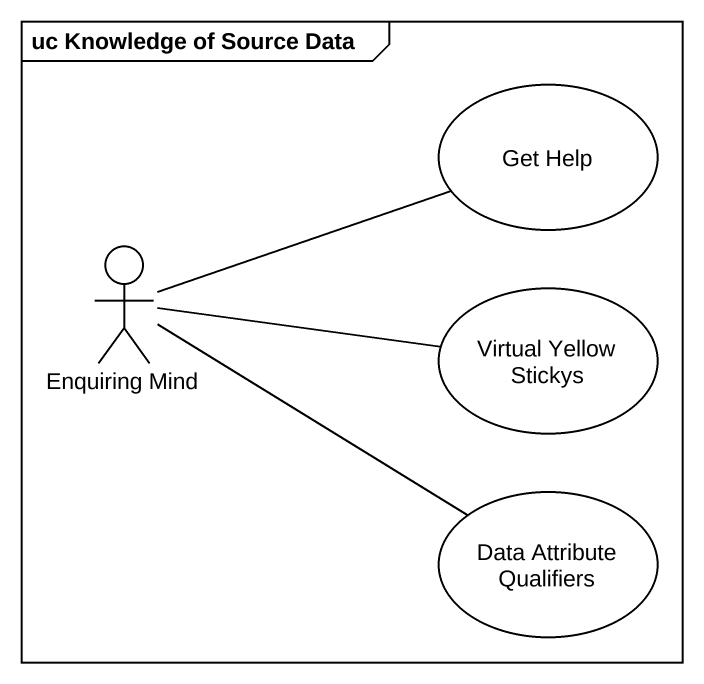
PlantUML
@startuml
mainframe uc Knowledge of Source Data
usecase "Get Help" as Get_Help
actor "Enquiring Mind" as Enquiring_Mind
usecase "Virtual Yellow Stickys" as Virtual_Yellow_Stickys
usecase "Data Attribute Qualifiers" as Data_Attribute_Qualifiers
Enquiring_Mind -right- Get_Help
Enquiring_Mind -right- Virtual_Yellow_Stickys
Enquiring_Mind -right- Data_Attribute_Qualifiers
@enduml
